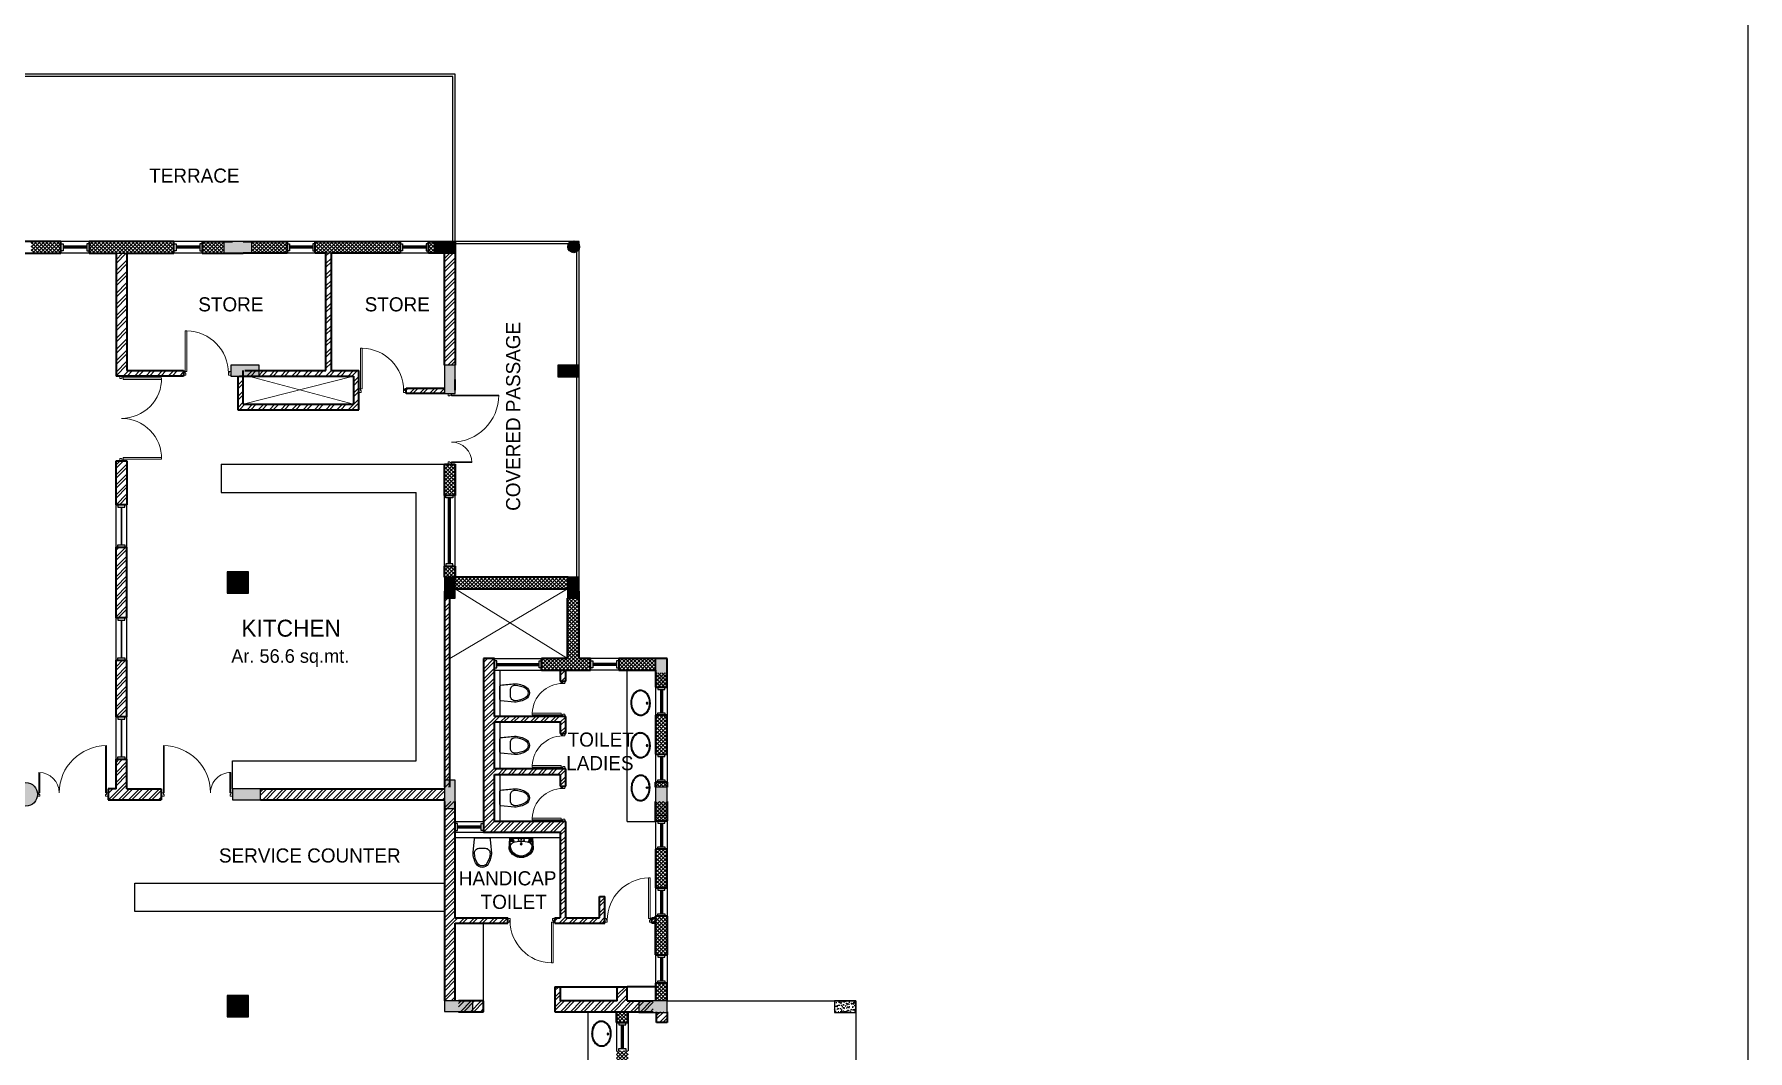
# Model space of a CAD drawing. Header units: millimetres. Extents: x -276609 to 1081398, y -453808 to 472098.
# Drawn here: x 70005 to 106372, y -55300 to -33710 of the extents above; entities that cross this region are included whole.
import ezdxf

# ---------------------------------------------------------------- set-up
doc = ezdxf.new("R2010")
doc.units = ezdxf.units.MM
doc.header["$MEASUREMENT"] = 0
doc.linetypes.add('HIDDEN', pattern=[0.375, 0.25, -0.125])
for name, color, linetype, lineweight in [('A-BEAM-1-8', 8, 'HIDDEN', 9), ('A-Door', 4, 'Continuous', 9), ('A-Wall Sec', 1, 'Continuous', 20), ('S-Concrete', 40, 'Continuous', 25)]:
    doc.layers.add(name, color=color, linetype=linetype, lineweight=lineweight)
for name, color, linetype in [('A-Elevation', 4, 'Continuous'), ('A-Railing', 4, 'Continuous'), ('A-Sanitory', 181, 'Continuous'), ('A-Wall Patt', 8, 'Continuous'), ('A-Window', 4, 'Continuous'), ('AREA', 7, 'Continuous'), ('Dimension', 7, 'Continuous'), ('S-Conc Patt', 9, 'Continuous'), ('text', 252, 'Continuous')]:
    doc.layers.add(name, color=color, linetype=linetype)
doc.styles.get("Standard").update_dxf_attribs({"font": ''})
doc.styles.get('Standard').set_extended_font_data('Gill Sans MT')
pattern_1 = [(45, (-428981.34, -139722.53), (-119.32427, 119.32427), []), (45, (-428901.8, -139722.53), (-119.32427, 119.32427), [])]
pattern_2 = [(45, (-428981.34, -139722.53), (-106.066017, 106.066017), []), (45, (-428910.63, -139722.53), (-106.066017, 106.066017), [])]
pattern_3 = [(45, (-434831.404, -140931.825), (-39.7747564, 39.7747564), []), (135, (-434831.404, -140931.825), (-39.7747564, -39.7747564), [])]

# ---------------------------------------------------------------- blocks, each defined once
blk = doc.blocks.new('basin2')
for points in [[(278, -206, 0.12976), (261, -133, 0.106426), (201, -63, 0.084431), (116, -18, 0.073534), (7, 0, 0.073534), (-102, -14, 0.084431), (-188, -55, 0.106426), (-251, -122, 0.12976), (-272, -195, 0.12976), (-254, -269, 0.106426), (-194, -339, 0.084431), (-109, -383, 0.073534), (-1, -402, 0.073534), (108, -388, 0.084431), (195, -347, 0.106426), (258, -279, 0.12976)], [(263, -201, 0.119977), (247, -140, 0.106426), (192, -75, 0.084431), (111, -33, 0.073534), (7, -15, 0.073534), (-97, -28, 0.084431), (-180, -67, 0.106426), (-238, -130, 0.12976), (-257, -196, 0.009633), (-257, -201, 0.119977), (-240, -262, 0.106426), (-185, -327, 0.084431), (-104, -369, 0.073534), (0, -387, 0.073534), (104, -373, 0.084431), (187, -334, 0.106426), (245, -272, 0.12976), (263, -206, 0.009633)]]:
    blk.add_lwpolyline(points, format="xyb", close=True)
for radius in [17.8, 12.2]:
    blk.add_circle((-4, -64), radius)
blk = doc.blocks.new('basin9')
for points in [[(-3, -412, 0.340881), (255, -229, 0.074195), (255, -226), (242, 0), (-242, 0), (-255, -223, 0.082611), (-253, -232, 0.330812), (-3, -412)], [(0, -382, 0.391482), (225, -169, 0.252869), (166, -89, 0.087242), (0, -63, 0.079484), (-166, -89, 0.2542), (-224, -169, 0.39026), (0, -382)], [(-218, -50, -0.907437), (-215, -46), (-191, -65, -0.907437), (-194, -69)], [(-208, -42, -0.907437), (-205, -38), (-181, -57, -0.907437), (-185, -61)], [(-199, -34, -0.907437), (-196, -30), (-172, -49, -0.907437), (-175, -53)], [(199, -34, 0.907437), (196, -30), (172, -49, 0.907437), (175, -53)], [(208, -42, 0.907437), (205, -38), (181, -57, 0.907437), (185, -61)], [(218, -50, 0.907437), (215, -46), (191, -65, 0.907437), (194, -69)]]:
    blk.add_lwpolyline(points, format="xyb", close=True)
for points in [[(-151, -84), (-157, -75, -0.183787), (-158, -68, 0.126662), (-159, -62), (-167, -36, 0.35453), (-179, -25), (-222, -25, 0.414214), (-232, -35), (-243, -231, 0.329849), (-2, -402, 0.338736), (245, -227, 0.075632), (245, -224), (232, -35, 0.414214), (222, -25), (179, -25, 0.35453), (167, -36), (159, -62, 0.126662), (158, -68, -0.183787), (157, -75), (151, -84)], [(-157, -86), (-159, -84, 0.220542), (-166, -79), (-222, -71, -0.361119), (-234, -60)], [(157, -86), (159, -84, -0.220542), (166, -79), (222, -71, 0.358803), (234, -59, 0.358803)]]:
    blk.add_lwpolyline(points, format="xyb")
for centre, radius in [((-60, -40), 10.1), ((0, -122), 19.6), ((0, -122), 15.3), ((0, -31), 10.1), ((58, -38), 10.1)]:
    blk.add_circle(centre, radius)
blk = doc.blocks.new('wc-wh')
at = {"color": 0, "linetype": 'ByBlock'}
for points in [[(315, 195), (22, 165, 0.384412), (0, 140), (0, -140, 0.383904), (22, -165, 0.001434), (314, -195, 0.140641), (560, -125, 0.259738), (630, 0, 0.259738), (560, 125, 0.139471)], [(225, 65), (225, -65, 0.422961), (328, -165, 0.13189), (544, -100, 0.259738), (600, 0, 0.259738), (544, 100, 0.13189), (328, 165, 0.422961)]]:
    blk.add_lwpolyline(points, format="xyb", close=True, dxfattribs=at)
blk.add_arc((316, -170), 25, 264.2811, 270.16, dxfattribs=at)
blk = doc.blocks.new('din v1')
at = {"layer": 'A-Window', "color": 2, "lineweight": 60}
blk.add_line((474051, 158052), (474051, 157552), dxfattribs=at)
at = {"layer": 'A-Window'}
for points in [[(473926, 158102), (473926, 157502)], [(473976, 158102), (473976, 158052), (474126, 158052), (474126, 158102)], [(474176, 158102), (474176, 157502)], [(473976, 157502), (473976, 157552), (474126, 157552), (474126, 157502)]]:
    blk.add_lwpolyline(points, dxfattribs=at)
blk = doc.blocks.new('din w1')
at = {"layer": 'A-Window', "color": 2, "lineweight": 60}
blk.add_line((476279, 163779), (476779, 163779), dxfattribs=at)
at = {"layer": 'A-Window'}
for points in [[(476229, 163904), (476829, 163904)], [(476229, 163704), (476279, 163704), (476279, 163854), (476229, 163854)], [(476229, 163654), (476829, 163654)], [(476829, 163704), (476779, 163704), (476779, 163854), (476829, 163854)]]:
    blk.add_lwpolyline(points, dxfattribs=at)
blk = doc.blocks.new('Big Door Garbage')
at = {"layer": 'A-Door', "color": 5, "lineweight": 18}
for p, q in [((-12550, 128778), (-12500, 128778)), ((-12550, 128703), (-12550, 128778)), ((-12500, 128778), (-12500, 128738)), ((-11100, 128778), (-11100, 128738)), ((-11050, 128778), (-11100, 128778)), ((-11050, 128703), (-11050, 128778)), ((-12550, 128703), (-12515, 128703)), ((-12515, 128738), (-12500, 128738)), ((-12515, 128703), (-12515, 128738)), ((-12515, 128703), (-12515, 128273)), ((-12499, 128703), (-12515, 128703)), ((-12499, 128703), (-12499, 128273)), ((-11101, 128703), (-11101, 127703)), ((-11101, 128703), (-11085, 128703)), ((-11085, 128738), (-11100, 128738)), ((-11085, 128703), (-11085, 128738)), ((-11050, 128703), (-11085, 128703)), ((-11085, 128703), (-11085, 127703))]:
    blk.add_line(p, q, dxfattribs=at)
at = {"layer": 'A-Door', "lineweight": 18}
for centre, radius, start, end in [((-12515, 128703), 430, 270, 0), ((-11085, 128703), 1000, 180, 270)]:
    blk.add_arc(centre, radius, start, end, dxfattribs=at)
blk = doc.blocks.new('din v2')
at = {"layer": 'A-Window', "color": 2, "lineweight": 60}
blk.add_line((477919, 162849), (478819, 162849), dxfattribs=at)
at = {"layer": 'A-Window'}
for points in [[(477869, 162974), (478869, 162974)], [(477869, 162774), (477919, 162774), (477919, 162924), (477869, 162924)], [(477869, 162724), (478869, 162724)], [(478869, 162774), (478819, 162774), (478819, 162924), (478869, 162924)]]:
    blk.add_lwpolyline(points, dxfattribs=at)
blk = doc.blocks.new('ABL_Door_S - 750 x 2100-5-3 Second Floor Lvl')
at = {"layer": 'A-Door', "color": 5, "lineweight": 18}
for p, q in [((-375, 38), (-325, 38)), ((-375, -38), (-375, 38)), ((-325, 38), (-325, -3)), ((325, 38), (325, -3)), ((375, 38), (325, 38)), ((375, -38), (375, 38)), ((-375, -38), (-340, -38)), ((-340, -3), (-325, -3)), ((-340, -38), (-340, -3)), ((-340, -38), (-340, -652)), ((-305, -38), (-340, -38)), ((-305, -38), (-305, -652)), ((340, -3), (325, -3)), ((340, -38), (340, -3)), ((375, -38), (340, -38))]:
    blk.add_line(p, q, dxfattribs=at)
blk.add_lwpolyline([(-340, -652), (-305, -652)], dxfattribs=at)
at = {"layer": 'A-Door', "lineweight": 18}
blk.add_arc((-325, -3), 650, 271.7632, 0, dxfattribs=at)
blk = doc.blocks.new('ABL_Door_S - 1000 x 2100-11-3 Second Floor Lvl')
at = {"layer": 'A-Door', "color": 5}
for p, q in [((-500, 38), (-450, 38)), ((-500, -38), (-500, 38)), ((-450, 38), (-450, -3)), ((450, 38), (450, -3)), ((500, 38), (450, 38)), ((500, -38), (500, 38)), ((-500, -38), (-465, -38)), ((-465, -3), (-450, -3)), ((-465, -38), (-465, -3)), ((-430, -38), (-465, -38)), ((465, -3), (450, -3)), ((465, -38), (465, -3)), ((500, -38), (465, -38))]:
    blk.add_line(p, q, dxfattribs=at)
at = {"layer": 'A-Door', "color": 5, "lineweight": 18}
for p, q in [((-465, -38), (-465, -902)), ((-430, -38), (-430, -902)), ((-430, -902), (-465, -902))]:
    blk.add_line(p, q, dxfattribs=at)
at = {"layer": 'A-Door'}
blk.add_arc((-450, -3), 900, 271.2733, 0, dxfattribs=at)
blk = doc.blocks.new('din d7')
at = {"layer": 'A-Door', "color": 5, "lineweight": 18}
for p, q in [((486934, 174520), (486934, 175332)), ((486969, 174518), (486969, 175332)), ((488629, 174518), (488629, 175332)), ((488664, 174518), (488664, 175332)), ((486899, 174518), (486934, 174518)), ((486899, 174518), (486899, 174443)), ((486899, 174443), (486949, 174443)), ((486934, 174518), (486934, 174483)), ((486969, 174518), (486934, 174518)), ((486934, 174483), (486949, 174483)), ((486949, 174443), (486949, 174483)), ((488629, 174518), (488664, 174518)), ((488664, 174483), (488649, 174483)), ((488649, 174443), (488649, 174483)), ((488699, 174443), (488649, 174443)), ((488664, 174518), (488664, 174483)), ((488699, 174518), (488664, 174518)), ((488699, 174518), (488699, 174443))]:
    blk.add_line(p, q, dxfattribs=at)
at = {"layer": 'A-Door', "lineweight": 18}
for centre, start, end in [((486950, 174483), 359.9841, 91.0727), ((488648, 174483), 88.9273, 180.0159)]:
    blk.add_arc(centre, 849, start, end, dxfattribs=at)
blk = doc.blocks.new('din w6')
at = {"layer": 'A-Window', "color": 2, "lineweight": 30}
blk.add_line((50, 125), (850, 125), dxfattribs=at)
at = {"layer": 'A-Window'}
for points in [[(0, 240), (900, 240)], [(0, 200), (50, 200), (50, 50), (0, 50)], [(0, 10), (900, 10)], [(900, 200), (850, 200), (850, 50), (900, 50)]]:
    blk.add_lwpolyline(points, dxfattribs=at)
blk = doc.blocks.new('ergrthyjty')
at = {"layer": 'S-Conc Patt'}
for points in [[(503006, 101613), (503006, 101363), (503606, 101363), (503606, 101613)], [(507471, 101613), (507471, 101363), (507921, 101363), (507921, 101613)], [(503156, 98983), (503156, 98753), (503756, 98753), (503756, 98983)], [(507921, 98983), (507691, 98983), (507691, 98383), (507921, 98383)], [(510101, 98983), (510101, 98733), (510551, 98733), (510551, 98983)], [(503081, 94593), (503081, 94143), (503531, 94143), (503531, 94593)], [(507691, 94033), (507921, 94033), (507921, 94483), (507691, 94483)], [(510301, 94033), (510551, 94033), (510551, 94483), (510301, 94483)], [(512421, 92753), (512171, 92753), (512171, 92153), (512421, 92153)], [(499056, 89868, 1), (498556, 89868, 1)], [(503191, 89983), (503191, 89753), (503791, 89753), (503791, 89983)], [(507921, 90168), (507691, 90168), (507691, 89568), (507921, 89568)], [(512421, 90018), (512171, 90018), (512171, 89418), (512421, 89418)], [(503081, 85593), (503081, 85143), (503531, 85143), (503531, 85593)], [(507691, 85483), (507691, 85253), (508291, 85253), (508291, 85483)], [(511821, 85483), (511821, 85233), (512421, 85233), (512421, 85483)]]:
    blk.add_hatch(color=8, dxfattribs=at).paths.add_polyline_path(points)
h = blk.add_hatch(color=8, dxfattribs=at)
edge = h.paths.add_edge_path()
edge.add_arc((510436, 101498), 125, 0, 360)
h = blk.add_hatch(dxfattribs=at)
h.set_pattern_fill('AR-CONC', color=8, scale=20, style=0)
h.set_pattern_definition([(50, (-806698.31, 1146868.39), (143.4520365, -12.550427), [15, -165]), (355, (-806698.31, 1146868.39), (-27.750267, 150.438427), [12, -132]), (100.4514, (-806686.35, 1146867.34), (115.701876, 137.887908), [12.748038, -140.228422]), (46.1842, (-806698.3, 1146908.39), (213.44821, -33.103803), [22.5, -247.5]), (96.6356, (-806680.52, 1146905.63), (186.93254, 194.823574), [19.122058, -210.3426]), (351.1842, (-806698.3, 1146908.4), (186.93239, 194.82372), [18, -198]), (21, (-806678.31, 1146898.39), (119.3814104, -80.523778), [15, -165]), (326, (-806678.31, 1146898.39), (48.663066, 145.030009), [12, -132]), (71.4514, (-806668.36, 1146891.68), (168.044526, 64.506099), [12.748038, -140.228422]), (37.5, (-806698.31, 1146868.39), (2.431971, 66.5787708), [0, -130.4, 0, -134, 0, -132.5]), (7.5, (-806698.31, 1146868.39), (52.6139075, 78.8823424), [0, -76.4, 0, -127.4, 0, -50.5]), (327.5, (-806742.91, 1146868.39), (106.7644872, -4.5109743), [0, -50, 0, -156, 0, -207]), (317.5, (-806762.91, 1146868.39), (116.637234, 20.0209965), [0, -65, 0, -103.6, 0, -147])])
h.paths.add_polyline_path([(515971, 85483), (515971, 85233), (516421, 85233), (516421, 85483)])
at = {"layer": 'S-Concrete'}
for points in [[(503006, 101613), (503006, 101363), (503606, 101363), (503606, 101613)], [(507471, 101613), (507471, 101363), (507921, 101363), (507921, 101613)], [(503156, 98983), (503156, 98753), (503756, 98753), (503756, 98983)], [(507921, 98983), (507691, 98983), (507691, 98383), (507921, 98383)], [(510101, 98983), (510101, 98733), (510551, 98733), (510551, 98983)], [(503081, 94593), (503081, 94143), (503531, 94143), (503531, 94593)], [(507691, 94033), (507921, 94033), (507921, 94483), (507691, 94483)], [(510301, 94033), (510551, 94033), (510551, 94483), (510301, 94483)], [(512421, 92753), (512171, 92753), (512171, 92153), (512421, 92153)], [(503191, 89983), (503191, 89753), (503791, 89753), (503791, 89983)], [(507921, 90168), (507691, 90168), (507691, 89568), (507921, 89568)], [(512421, 90018), (512171, 90018), (512171, 89418), (512421, 89418)], [(503081, 85593), (503081, 85143), (503531, 85143), (503531, 85593)], [(507691, 85483), (507691, 85253), (508291, 85253), (508291, 85483)], [(511821, 85483), (511821, 85233), (512421, 85233), (512421, 85483)], [(515971, 85483), (515971, 85233), (516421, 85233), (516421, 85483)]]:
    blk.add_lwpolyline(points, close=True, dxfattribs=at)
for centre, radius in [((510436, 101498), 125), ((498806, 89868), 250)]:
    blk.add_circle(centre, radius, dxfattribs=at)

msp = doc.modelspace()

# ---------------------------------------------------------------- hatches: boundary and pattern name
at = {"layer": 'A-Wall Patt'}
h = msp.add_hatch(dxfattribs=at)
h.set_pattern_fill('ANSI37', color=256, scale=450, style=0)
h.set_pattern_definition([(45, (-428981.344, -139722.526), (-39.7747564, 39.7747564), []), (135, (-428981.344, -139722.526), (-39.7747564, -39.7747564), [])])
h.paths.add_polyline_path([(67569.9, -38109.8), (67339.9, -38109.8), (67339.9, -38359.8), (67569.9, -38359.8)])
h.paths.add_polyline_path([(69339.9, -38109.8), (69219.9, -38109.8), (69219.9, -38359.8), (69339.9, -38359.8)])
h.paths.add_polyline_path([(67719.9, -38109.8), (67569.9, -38109.8), (67569.9, -38359.8), (67719.9, -38359.8)])
h.paths.add_polyline_path([(71169.9, -38359.8), (72969.9, -38359.8), (72969.9, -38109.8), (71169.9, -38109.8)])
h.paths.add_polyline_path([(73569.9, -38359.8), (74024.9, -38359.8), (74024.9, -38109.8), (73569.9, -38109.8)])
h.paths.add_polyline_path([(74624.9, -38359.8), (75369.9, -38359.8), (75369.9, -38109.8), (74624.9, -38109.8)])
h.paths.add_polyline_path([(75969.9, -38359.8), (77769.9, -38359.8), (77769.9, -38109.8), (75969.9, -38109.8)])
h.paths.add_polyline_path([(78369.9, -38359.8), (78489.9, -38359.8), (78489.9, -38109.8), (78369.9, -38109.8)])
h.paths.add_polyline_path([(69939.9, -38109.8), (69939.9, -38234.8), (69939.9, -38359.8), (70569.9, -38359.8), (70569.9, -38109.8)])
h = msp.add_hatch(dxfattribs=at)
h.set_pattern_fill('ANSI32', color=256, scale=450, angle=360, style=0)
h.set_pattern_definition(pattern_1)
h.paths.add_polyline_path([(71969.9, -38359.8), (71739.9, -38359.8), (71739.9, -40969.8), (73174.9, -40969.8), (73174.9, -40854.8), (71969.9, -40854.8)])
h = msp.add_hatch(dxfattribs=at)
h.set_pattern_fill('ANSI32', color=256, scale=450, angle=360, style=0)
h.set_pattern_definition(pattern_1)
h.paths.add_polyline_path([(76894.9, -40854.8), (76309.9, -40854.8), (76309.9, -38359.8), (76194.9, -38359.8), (76194.9, -40854.8), (74474.9, -40854.8), (74474.9, -40969.8), (76779.9, -40969.8), (76779.9, -41569.8), (74439.9, -41569.8), (74439.9, -40969.8), (74324.9, -40969.8), (74324.9, -41684.8), (76894.9, -41684.8)])
h = msp.add_hatch(dxfattribs=at)
h.set_pattern_fill('ANSI32', color=256, scale=400, style=0)
h.set_pattern_definition(pattern_2)
h.paths.add_polyline_path([(78709.9, -41224.8), (77894.9, -41224.8), (77894.9, -41339.8), (78709.9, -41339.8)])
h.paths.add_polyline_path([(78939.9, -38359.8), (78709.9, -38359.8), (78709.9, -40739.8), (78939.9, -40739.8)])
h = msp.add_hatch(dxfattribs=at)
h.set_pattern_fill('ANSI32', color=256, scale=400, style=0)
h.set_pattern_definition([(45, (71739.85, -43704.84), (-106.066, 106.066), []), (45, (71810.56, -43704.84), (-106.066, 106.066), [])])
h.paths.add_polyline_path([(71969.9, -42769.8), (71739.9, -42769.8), (71739.9, -43704.8), (71969.9, -43704.8)])
h = msp.add_hatch(dxfattribs=at)
h.set_pattern_fill('ANSI37', color=256, scale=450, angle=360, style=0)
h.set_pattern_definition(pattern_3)
h.paths.add_polyline_path([(83439.9, -52442.3), (83189.9, -52442.3), (83189.9, -53264.8), (83439.9, -53264.8)])
h.paths.add_polyline_path([(78939.9, -42839.8), (78709.9, -42839.8), (78709.9, -43509.8), (78939.9, -43509.8)])
h.paths.add_polyline_path([(78939.9, -45009.8), (78709.9, -45009.8), (78709.9, -45239.8), (78939.9, -45239.8)])
h.paths.add_polyline_path([(81319.9, -45239.8), (78939.9, -45239.8), (78939.9, -45489.8), (81319.9, -45489.8)])
h.paths.add_polyline_path([(81569.9, -45689.8), (81319.9, -45689.8), (81319.9, -46969.8), (80769.9, -46969.8), (80769.9, -47219.8), (81809.9, -47219.8), (81809.9, -46969.8), (81569.9, -46969.8), (81569.9, -46439.8)])
h.paths.add_polyline_path([(83189.9, -46969.8), (82409.9, -46969.8), (82409.9, -47219.8), (83189.9, -47219.8)])
h.paths.add_polyline_path([(83439.9, -47574.8), (83439.9, -47269.8), (83189.9, -47269.8), (83189.9, -47474.8), (83189.9, -47574.8)])
h.paths.add_polyline_path([(83439.9, -48174.8), (83189.9, -48174.8), (83189.9, -48997.3), (83439.9, -48997.3)])
h.paths.add_polyline_path([(83439.9, -49597.3), (83189.9, -49597.3), (83189.9, -49704.8), (83439.9, -49704.8)])
h.paths.add_polyline_path([(83439.9, -50004.8), (83189.9, -50004.8), (83189.9, -50419.8), (83439.9, -50419.8)])
h.paths.add_polyline_path([(83189.9, -51019.8), (83189.9, -51842.3), (83439.9, -51842.3), (83439.9, -51019.8)])
h.paths.add_polyline_path([(83439.9, -53865.1), (83189.9, -53865.1), (83189.9, -54239.8), (83439.9, -54239.8)])
h = msp.add_hatch(dxfattribs=at)
h.set_pattern_fill('ANSI32', color=256, scale=400, style=0)
h.set_pattern_definition(pattern_2)
h.paths.add_polyline_path([(71969.9, -47004.8), (71739.9, -47004.8), (71739.9, -48204.8), (71969.9, -48204.8)])
h.paths.add_polyline_path([(71969.9, -44604.8), (71739.9, -44604.8), (71739.9, -46104.8), (71969.9, -46104.8)])
h = msp.add_hatch(dxfattribs=at)
h.set_pattern_fill('ANSI32', color=256, scale=400, style=0)
h.set_pattern_definition(pattern_2)
h.paths.add_polyline_path([(83439.9, -54469.8), (83324.9, -54469.8), (83324.9, -54699.8), (83439.9, -54699.8)])
h.paths.add_polyline_path([(83324.9, -54469.8), (83209.9, -54469.8), (83209.9, -54699.8), (83324.9, -54699.8)])
h.paths.add_polyline_path([(83189.9, -52474.8), (83114.9, -52474.8), (83114.9, -52589.8), (83189.9, -52589.8)])
h.paths.add_polyline_path([(78709.9, -49739.8), (74809.9, -49739.8), (74809.9, -49969.8), (78709.9, -49969.8)])
edge = h.paths.add_edge_path()
edge.add_line((78939.9, -50659.8), (78939.9, -50004.8))
edge.add_line((78939.9, -50004.8), (78709.9, -50004.8))
edge.add_line((78709.9, -50004.8), (78709.9, -53147.5))
edge.add_arc((78580.7, -53181.7), 133.6, 0, 14.83629, ccw=False)
edge.add_line((78714.3, -53181.7), (78939.9, -53149.9))
edge.add_line((78939.9, -53149.9), (78939.9, -52589.8))
edge.add_line((78939.9, -52589.8), (80054.9, -52589.8))
edge.add_line((80054.9, -52589.8), (80054.9, -52474.8))
edge.add_line((80054.9, -52474.8), (78939.9, -52474.8))
edge.add_line((78939.9, -52474.8), (78939.9, -50659.8))
edge = h.paths.add_edge_path()
edge.add_line((78939.9, -53149.9), (78714.3, -53181.7))
edge.add_arc((78580.7, -53181.7), 133.6, -14.83629, 0, ccw=False)
edge.add_line((78709.9, -53215.9), (78709.9, -53459.4))
edge.add_arc((78580.7, -53493.6), 133.6, 0, 14.83629, ccw=False)
edge.add_line((78714.3, -53493.6), (78939.9, -53401.7))
edge.add_line((78939.9, -53401.7), (78939.9, -53149.9))
edge = h.paths.add_edge_path()
edge.add_line((78939.9, -53401.7), (78714.3, -53493.6))
edge.add_arc((78580.7, -53493.6), 133.6, 345.16371, 360, ccw=False)
edge.add_line((78709.9, -53527.8), (78709.9, -54239.8))
edge.add_line((78709.9, -54239.8), (78939.9, -54239.8))
edge.add_line((78939.9, -54239.8), (78939.9, -53401.7))
h.paths.add_polyline_path([(79539.9, -54239.8), (79009.9, -54239.8), (79009.9, -54469.8), (79539.9, -54469.8)])
h.paths.add_polyline_path([(83139.9, -54239.8), (82589.9, -54239.8), (82589.9, -53940.1), (82379.9, -53940.1), (82379.9, -54239.8), (81169.9, -54239.8), (81169.9, -53940.1), (81054.9, -53940.1), (81054.9, -54469.8), (81169.9, -54469.8), (83139.9, -54469.8)])
h.paths.add_polyline_path([(78824.9, -45539.8), (78709.9, -45539.8), (78709.9, -49704.8), (78824.9, -49704.8)])
h.paths.add_polyline_path([(81284.9, -47219.8), (81169.9, -47219.8), (81169.9, -47449.8), (81284.9, -47449.8)], flags=17)
h.paths.add_polyline_path([(81054.9, -50544.7), (81056, -50544.7), (81056, -50545), (81054.9, -50545)], flags=16)
h.paths.add_polyline_path([(79539.9, -46969.8), (79539.9, -50659.8), (81169.9, -50659.8), (81169.9, -52474.8), (81053.2, -52474.8), (81053.2, -52589.8), (82114.9, -52589.8), (82114.9, -52024.8), (81999.9, -52024.8), (81999.9, -52474.8), (81284.9, -52474.8), (81284.9, -50429.8), (79769.9, -50429.8), (79769.9, -49429.8), (81169.9, -49429.8), (81169.9, -49679.8), (81284.9, -49679.8), (81284.9, -49314.8), (79769.9, -49314.8), (79769.9, -48314.8), (81169.9, -48314.8), (81169.9, -48564.8), (81284.9, -48564.8), (81284.9, -48199.8), (79769.9, -48199.8), (79769.9, -46969.8)])
h = msp.add_hatch(dxfattribs=at)
h.set_pattern_fill('ANSI32', color=256, scale=400, style=0)
h.set_pattern_definition([(45, (71675.65, -49875.73), (-106.066, 106.066), []), (45, (71746.36, -49875.73), (-106.066, 106.066), [])])
h.paths.add_polyline_path([(71739.9, -49739.8), (71569.9, -49739.8), (71569.9, -49819.8), (71574.9, -49819.8), (71574.9, -49894.8), (71569.9, -49894.8), (71569.9, -49969.8), (71739.9, -49969.8)])
h.paths.add_polyline_path([(72699.9, -49739.8), (71969.9, -49739.8), (71969.9, -49104.8), (71739.9, -49104.8), (71739.9, -49969.8), (72699.9, -49969.8)])
h = msp.add_hatch(dxfattribs=at)
h.set_pattern_fill('ANSI37', color=256, scale=450, angle=360, style=0)
h.set_pattern_definition(pattern_3)
h.paths.add_polyline_path([(78524.9, -62019.8), (78214.1, -62019.8), (78214.1, -62269.8), (78524.9, -62269.8)])
h.paths.add_polyline_path([(77614.1, -62019.8), (75814.1, -62019.8), (75814.1, -62269.8), (77614.1, -62269.8)])
h.paths.add_polyline_path([(75214.1, -62019.8), (74474.9, -62019.8), (74474.9, -62269.8), (75214.1, -62269.8)])
h.paths.add_polyline_path([(82609.9, -54469.8), (82359.9, -54469.8), (82359.9, -54699.8), (82609.9, -54699.8)])
h.paths.add_polyline_path([(82609.9, -55299.8), (82359.9, -55299.8), (82359.9, -55704.8), (82609.9, -55704.8)])
h.paths.add_polyline_path([(82609.9, -56304.8), (82359.9, -56304.8), (82359.9, -56709.8), (82609.9, -56709.8)])
h.paths.add_polyline_path([(82609.9, -57309.8), (82359.9, -57309.8), (82359.9, -57539.8), (82609.9, -57539.8)])
h.paths.add_polyline_path([(83439.9, -59504.8), (83189.9, -59504.8), (83189.9, -60289.8), (83439.9, -60289.8)])
h.paths.add_polyline_path([(83439.9, -61489.8), (83189.9, -61489.8), (83189.9, -61969.8), (83439.9, -61969.8)])
h.paths.add_polyline_path([(80014.1, -62019.8), (79124.9, -62019.8), (79124.9, -62269.8), (80014.1, -62269.8)])
h.paths.add_polyline_path([(83209.9, -58139.8), (83209.9, -57769.8), (83189.9, -57769.8), (83189.9, -58304.8), (83439.9, -58304.8), (83439.9, -58139.8)])
h.paths.add_polyline_path([(83014.1, -62019.8), (83014.1, -62269.8), (83189.9, -62269.8), (83189.9, -62019.8)])
h.paths.add_polyline_path([(82414.1, -62269.8), (82414.1, -62019.8), (80614.1, -62019.8), (80614.1, -62269.8)])

# ---------------------------------------------------------------- linework, layer by layer
at = {"layer": 'A-BEAM-1-8', "linetype": 'Continuous', "ltscale": 500}
for p, q in [((76779.9, -40969.8), (74439.9, -41569.8)), ((74549.9, -40969.8), (76779.9, -41569.8)), ((81319.9, -45489.8), (78824.9, -46969.8)), ((78939.9, -45489.8), (81319.9, -46969.8))]:
    msp.add_line(p, q, dxfattribs=at)
at = {"layer": 'A-Elevation'}
for p, q in [((81569.9, -38109.8), (78824.9, -38109.8)), ((81569.9, -45239.8), (81569.9, -38109.8)), ((73969.9, -42839.8), (73969.9, -43439.8)), ((73969.9, -42839.8), (78709.9, -42839.8)), ((73969.9, -43439.8), (78109.9, -43439.8)), ((78109.9, -49139.8), (78109.9, -43439.8)), ((79884.9, -47219.8), (79884.9, -48199.8)), ((82589.9, -50429.8), (82589.9, -47219.8)), ((79884.9, -48314.8), (79884.9, -49314.8)), ((74209.9, -49739.8), (74209.9, -49139.8)), ((74209.9, -49139.8), (78109.9, -49139.8)), ((79884.9, -49429.8), (79884.9, -50429.8)), ((82589.9, -50429.8), (83189.9, -50429.8)), ((81169.9, -50774.8), (78939.9, -50774.8)), ((72139.9, -52339.8), (72139.9, -51739.8)), ((72139.9, -51739.8), (78709.9, -51739.8)), ((78709.9, -52339.8), (72139.9, -52339.8)), ((79539.9, -54239.8), (79539.9, -52589.8)), ((81759.9, -56939.8), (81759.9, -54469.8))]:
    msp.add_line(p, q, dxfattribs=at)
at = {"layer": 'A-Railing'}
for p, q in [((78939.9, -34559.8), (67569.9, -34559.8)), ((78889.5, -34609.8), (67569.9, -34609.8)), ((78889.5, -38339.8), (78889.5, -34609.8)), ((78939.9, -38339.8), (78939.9, -34559.8)), ((81569.9, -38109.8), (78709.9, -38109.8)), ((81519.9, -38159.8), (78722.1, -38159.8)), ((81519.9, -45239.8), (81519.9, -38159.8)), ((81569.9, -45239.8), (81569.9, -38109.8))]:
    msp.add_line(p, q, dxfattribs=at)
at = {"layer": 'A-Wall Patt'}
for p, q in [((71739.9, -38359.8), (71969.9, -38359.8)), ((76309.9, -38359.8), (76194.9, -38359.8))]:
    msp.add_line(p, q, dxfattribs=at)
msp.add_lwpolyline([(83439.9, -54239.8), (87439.9, -54239.8), (87439.9, -57769.8), (83439.9, -57769.8)], dxfattribs=at)
at = {"layer": 'A-Wall Sec', "lineweight": 35}
for p, q in [((70569.9, -38109.8), (69339.9, -38109.8)), ((70569.9, -38359.8), (70569.9, -38109.8)), ((72969.9, -38109.8), (71169.9, -38109.8)), ((71169.9, -38109.8), (71169.9, -38359.8)), ((72969.9, -38359.8), (72969.9, -38109.8)), ((73569.9, -38109.8), (74209.9, -38109.8)), ((73569.9, -38109.8), (73569.9, -38359.8)), ((74439.9, -38109.8), (75369.9, -38109.8)), ((75369.9, -38109.8), (75369.9, -38359.8)), ((75969.9, -38109.8), (77769.9, -38109.8)), ((75969.9, -38359.8), (75969.9, -38109.8)), ((76689.9, -38109.8), (76949.9, -38109.8)), ((77769.9, -38109.8), (77769.9, -38359.8)), ((78369.9, -38109.8), (78939.9, -38109.8)), ((78369.9, -38359.8), (78369.9, -38109.8)), ((78939.9, -38109.8), (78939.9, -40739.8)), ((69339.9, -38359.8), (70569.9, -38359.8)), ((71169.9, -38359.8), (71739.9, -38359.8)), ((71739.9, -38359.8), (71739.9, -40969.8)), ((71969.9, -38359.8), (72969.9, -38359.8)), ((71969.9, -38359.8), (71969.9, -40854.8)), ((73569.9, -38359.8), (74439.9, -38359.8)), ((75369.9, -38359.8), (74439.9, -38359.8)), ((76194.9, -38359.8), (75969.9, -38359.8)), ((76194.9, -40854.8), (76194.9, -38359.8)), ((77769.9, -38359.8), (76309.9, -38359.8)), ((76309.9, -40854.8), (76309.9, -38359.8)), ((78689.9, -38359.8), (78369.9, -38359.8)), ((78709.9, -40739.8), (78709.9, -38359.8)), ((73174.9, -40969.8), (71739.9, -40969.8)), ((71969.9, -40854.8), (73174.9, -40854.8)), ((73174.9, -40854.8), (73174.9, -40969.8)), ((74324.9, -40969.8), (74324.9, -41684.8)), ((74359.9, -40969.8), (76779.9, -40969.8)), ((74439.9, -41569.8), (74439.9, -40854.8)), ((74474.9, -40854.8), (76194.9, -40854.8)), ((76309.9, -40854.8), (76894.9, -40854.8)), ((76779.9, -40969.8), (76779.9, -41569.8)), ((76894.9, -41684.8), (76894.9, -40854.8)), ((78939.9, -41269.8), (78939.9, -41039.8)), ((77894.9, -41339.8), (77894.9, -41224.8)), ((77894.9, -41224.8), (78709.9, -41224.8)), ((78709.9, -41339.8), (77894.9, -41339.8)), ((74324.9, -41684.8), (76894.9, -41684.8)), ((74439.9, -41569.8), (76779.9, -41569.8)), ((71739.9, -43704.8), (71739.9, -42769.8)), ((71739.9, -42769.8), (71969.9, -42769.8)), ((71969.9, -42769.8), (71969.9, -43704.8)), ((78709.9, -42839.8), (78939.9, -42839.8)), ((78709.9, -43509.8), (78709.9, -42839.8)), ((78709.9, -43509.8), (78709.9, -42839.8)), ((78939.9, -42839.8), (78939.9, -43509.8)), ((78939.9, -43509.8), (78709.9, -43509.8)), ((71969.9, -43704.8), (71739.9, -43704.8)), ((71739.9, -44604.8), (71969.9, -44604.8)), ((71739.9, -46104.8), (71739.9, -44604.8)), ((71969.9, -46104.8), (71969.9, -44604.8)), ((78709.9, -45009.8), (78939.9, -45009.8)), ((78709.9, -45239.8), (78709.9, -45009.8)), ((78939.9, -45009.8), (78939.9, -45239.8)), ((81339.9, -45239.8), (78939.9, -45239.8)), ((78709.9, -45539.8), (78709.9, -49704.8)), ((78824.9, -49704.8), (78824.9, -45539.8)), ((78939.9, -45489.8), (81319.9, -45489.8)), ((81319.9, -46969.8), (81319.9, -45689.8)), ((81569.9, -46969.8), (81569.9, -45539.8)), ((71969.9, -46104.8), (71739.9, -46104.8)), ((71739.9, -48204.8), (71739.9, -47004.8)), ((71739.9, -47004.8), (71969.9, -47004.8)), ((71969.9, -48204.8), (71969.9, -47004.8)), ((79769.9, -46969.8), (79539.9, -46969.8)), ((79539.9, -46969.8), (79539.9, -50429.8)), ((79769.9, -48199.8), (79769.9, -46969.8)), ((81319.9, -46969.8), (80769.9, -46969.8)), ((80769.9, -47219.8), (80769.9, -46969.8)), ((80769.9, -47219.8), (81809.9, -47219.8)), ((81169.9, -47219.8), (81169.9, -47449.8)), ((81284.9, -47449.8), (81284.9, -47219.8)), ((81809.9, -46969.8), (81569.9, -46969.8)), ((81809.9, -47219.8), (81809.9, -46969.8)), ((83439.9, -46969.8), (82409.9, -46969.8)), ((82409.9, -46969.8), (82409.9, -47219.8)), ((82409.9, -47219.8), (83189.9, -47219.8)), ((83189.9, -47219.8), (83189.9, -47574.8)), ((83439.9, -47574.8), (83439.9, -46969.8)), ((81169.9, -47449.8), (81284.9, -47449.8)), ((83189.9, -47574.8), (83439.9, -47574.8)), ((71969.9, -48204.8), (71739.9, -48204.8)), ((81284.9, -48199.8), (79769.9, -48199.8)), ((79769.9, -48314.8), (81169.9, -48314.8)), ((79769.9, -49314.8), (79769.9, -48314.8)), ((81169.9, -48314.8), (81169.9, -48564.8)), ((81284.9, -48564.8), (81284.9, -48199.8)), ((83439.9, -48174.8), (83189.9, -48174.8)), ((83189.9, -48174.8), (83189.9, -48997.3)), ((83439.9, -48997.3), (83439.9, -48174.8)), ((81169.9, -48564.8), (81284.9, -48564.8)), ((83189.9, -48997.3), (83439.9, -48997.3)), ((71739.9, -49739.8), (71739.9, -49104.8)), ((71739.9, -49104.8), (71969.9, -49104.8)), ((71969.9, -49739.8), (71969.9, -49104.8)), ((81284.9, -49314.8), (79769.9, -49314.8)), ((79769.9, -49429.8), (81169.9, -49429.8)), ((79769.9, -50429.8), (79769.9, -49429.8)), ((81169.9, -49429.8), (81169.9, -49679.8)), ((81284.9, -49679.8), (81284.9, -49314.8)), ((71739.9, -49739.8), (71569.9, -49739.8)), ((71569.9, -49739.8), (71569.9, -49969.8)), ((71969.9, -49739.8), (72699.9, -49739.8)), ((72699.9, -49739.8), (72699.9, -49969.8)), ((74809.9, -49739.8), (78709.9, -49739.8)), ((81169.9, -49679.8), (81284.9, -49679.8)), ((83439.9, -49597.3), (83189.9, -49597.3)), ((83189.9, -49704.8), (83189.9, -49597.3)), ((83439.9, -49597.3), (83439.9, -49704.8)), ((71569.9, -49969.8), (72699.9, -49969.8)), ((74809.9, -49969.8), (78709.9, -49969.8)), ((78709.9, -50004.8), (78709.9, -54239.8)), ((78939.9, -52474.8), (78939.9, -50004.8)), ((83189.9, -50419.8), (83189.9, -50004.8)), ((83439.9, -50004.8), (83439.9, -50419.8)), ((79539.9, -50429.8), (79539.9, -50429.8)), ((79539.9, -50429.8), (79539.9, -50659.8)), ((81284.9, -50429.8), (79769.9, -50429.8)), ((81284.9, -52474.8), (81284.9, -50429.8)), ((83189.9, -50419.8), (83439.9, -50419.8)), ((79539.9, -50659.8), (81169.9, -50659.8)), ((81169.9, -50659.8), (81169.9, -52474.8)), ((83189.9, -51019.8), (83189.9, -51842.3)), ((83439.9, -51019.8), (83189.9, -51019.8)), ((83439.9, -51842.3), (83439.9, -51019.8)), ((83189.9, -51842.3), (83439.9, -51842.3)), ((81999.9, -52474.8), (81999.9, -52024.8)), ((81999.9, -52024.8), (82114.9, -52024.8)), ((82114.9, -52589.8), (82114.9, -52024.8)), ((78939.9, -52474.8), (80054.9, -52474.8)), ((78939.9, -54239.8), (78939.9, -52589.8)), ((78939.9, -52589.8), (80054.9, -52589.8)), ((80054.9, -52589.8), (80054.9, -52474.8)), ((81053.2, -52474.8), (81169.9, -52474.8)), ((81053.2, -52589.8), (81053.2, -52474.8)), ((81053.2, -52589.8), (82114.9, -52589.8)), ((81284.9, -52474.8), (81999.9, -52474.8)), ((83114.9, -52589.8), (83114.9, -52474.8)), ((83114.9, -52474.8), (83189.9, -52474.8)), ((83189.9, -52589.8), (83114.9, -52589.8)), ((83439.9, -52442.3), (83189.9, -52442.3)), ((83189.9, -53264.8), (83189.9, -52442.3)), ((83439.9, -52442.3), (83439.9, -53264.8)), ((83189.9, -53264.8), (83439.9, -53264.8)), ((81054.9, -53940.1), (81054.9, -54469.8)), ((81054.9, -53940.1), (82589.9, -53940.1)), ((81169.9, -53940.1), (81169.9, -54239.8)), ((82379.9, -54239.8), (82379.9, -53940.1)), ((83189.9, -53939.8), (82589.9, -53939.8)), ((82589.9, -54239.8), (82589.9, -53940.1)), ((83439.9, -53865.1), (83189.9, -53865.1)), ((83189.9, -53865.1), (83189.9, -54239.8)), ((83439.9, -54239.8), (83439.9, -53865.1)), ((79539.9, -54239.8), (79009.9, -54239.8)), ((79009.9, -54469.8), (79539.9, -54469.8)), ((79539.9, -54469.8), (79539.9, -54239.8)), ((81054.9, -54469.8), (83139.9, -54469.8)), ((82379.9, -54239.8), (81169.9, -54239.8)), ((82359.9, -54699.8), (82359.9, -54469.8)), ((82589.9, -54239.8), (83139.9, -54239.8)), ((82609.9, -54699.8), (82609.9, -54469.8)), ((83209.9, -54699.8), (83209.9, -54469.8)), ((83439.9, -54469.8), (83439.9, -54699.8)), ((82359.9, -54699.8), (82609.9, -54699.8)), ((83439.9, -54699.8), (83209.9, -54699.8))]:
    msp.add_line(p, q, dxfattribs=at)
at = {"layer": 'A-Window', "color": 2, "lineweight": 60}
for p, q in [((78814.9, -44959.8), (78814.9, -43559.8)), ((78989.9, -50544.8), (79489.9, -50544.8))]:
    msp.add_line(p, q, dxfattribs=at)
at = {"layer": 'A-Window'}
for points in [[(78709.9, -45009.8), (78709.9, -43509.8)], [(78889.9, -43509.8), (78889.9, -43559.8), (78739.9, -43559.8), (78739.9, -43509.8)], [(78939.9, -45009.8), (78939.9, -43509.8)], [(78889.9, -45009.8), (78889.9, -44959.8), (78739.9, -44959.8), (78739.9, -45009.8)], [(78939.9, -50429.8), (79539.9, -50429.8)], [(78939.9, -50619.8), (78989.9, -50619.8), (78989.9, -50469.8), (78939.9, -50469.8)], [(79539.9, -50619.8), (79489.9, -50619.8), (79489.9, -50469.8), (79539.9, -50469.8)], [(78939.9, -50659.8), (79539.9, -50659.8)]]:
    msp.add_lwpolyline(points, dxfattribs=at)
at = {"layer": 'Dimension'}
msp.add_lwpolyline([(22372, -84801.6), (22372, -25401.6), (106372, -25401.6), (106372, -84801.6)], close=True, dxfattribs=at)

# ---------------------------------------------------------------- block references
at = {"layer": 'A-Door', "xscale": -1}
for name, p, rotation in [('ABL_Door_S - 1000 x 2100-11-3 Second Floor Lvl', (73674.9, -40912.3), 180), ('ABL_Door_S - 1000 x 2100-11-3 Second Floor Lvl', (77394.9, -41282.3), 180), ('ABL_Door_S - 750 x 2100-5-3 Second Floor Lvl', (81227.4, -47824.8), 270), ('ABL_Door_S - 750 x 2100-5-3 Second Floor Lvl', (81227.4, -48939.8), 270), ('Big Door Garbage', (82619.9, 78883), 180), ('ABL_Door_S - 750 x 2100-5-3 Second Floor Lvl', (81227.4, -50054.8), 270)]:
    msp.add_blockref(name, p, dxfattribs=dict(at, rotation=rotation))
at = {"layer": 'A-Door'}
for name, p, rotation in [('din d7', (-102625.5, 445929), 270), ('Big Door Garbage', (207565.2, -30289.8), 90), ('din w6', (71979.9, -44604.8), 90), ('din w6', (71979.9, -47004.8), 90), ('din w6', (71979.9, -49104.8), 90), ('Big Door Garbage', (61659.9, 78883), 180), ('ABL_Door_S - 1000 x 2100-11-3 Second Floor Lvl', (82614.9, -52532.3), 180)]:
    msp.add_blockref(name, p, dxfattribs=dict(at, rotation=rotation))
at = {"layer": 'A-Door', "xscale": -1}
msp.add_blockref('ABL_Door_S - 1000 x 2100-11-3 Second Floor Lvl', (80553.2, -52532.3), dxfattribs=at)
at = {"layer": 'A-Sanitory', "xscale": -1}
for name, p, rotation in [('wc-wh', (79884.9, -47699.9), 179.9999690490378), ('basin2', (83074, -47914.3), 270), ('wc-wh', (79884.9, -48814.9), 179.9999690490378), ('basin2', (83074, -48814.3), 270), ('wc-wh', (79884.9, -49929.9), 179.9999690490378), ('wc-wh', (79512.7, -50774.8), 89.99996905070535), ('basin2', (82244, -54940.4), 270)]:
    msp.add_blockref(name, p, dxfattribs=dict(at, rotation=rotation))
at = {"layer": 'A-Sanitory', "rotation": 270}
msp.add_blockref('basin2', (83074, -49715.4), dxfattribs=at)
at = {"layer": 'A-Sanitory', "xscale": -1}
msp.add_blockref('basin9', (80339.9, -50783.9), dxfattribs=at)
at = {"layer": 'A-Window', "rotation": 180}
for p in [(547398.7, 125544.4), (549798.7, 125544.4), (552198.7, 125544.4), (554598.7, 125544.4), (558638.7, 116684.4)]:
    msp.add_blockref('din w1', p, dxfattribs=at)
at = {"layer": 'A-Window'}
for name, p in [('din v2', (-398099, -209944.1)), ('din v1', (-390736.1, -205676.6)), ('din v1', (-390736.1, -207099.1)), ('din v1', (-390736.1, -208521.6)), ('din v1', (-390736.1, -209944.1)), ('din v1', (-390736.1, -211366.6)), ('din v1', (-391566.1, -212801.6))]:
    msp.add_blockref(name, p, dxfattribs=at)
at = {"layer": 'S-Concrete'}
msp.add_blockref('ergrthyjty', (-428981.3, -139722.5), dxfattribs=at)

# ---------------------------------------------------------------- texts
at = {"layer": 'AREA', "insert": (74186.3, -46772.1), "char_height": 288, "width": 6203.897, "attachment_point": 1}
msp.add_mtext('{\\fCentury Gothic|b0|i0|c0|p34;Ar. 56.6 sq.mt.}', dxfattribs=at)
at = {"layer": 'text', "width": 7754.871, "attachment_point": 1}
for s, insert, char_height in [('{\\fCentury Gothic|b0|i0|c0|p34;TERRACE}', (72444.4, -36562.8), 300), ('\\pi3274.7;{\\fCentury Gothic|b0|i0|c0|p34;STORE}', (70211.4, -39296.7), 300), ('\\pi3274.7;{\\fCentury Gothic|b0|i0|c0|p34;STORE}', (73743.3, -39296.7), 300), ('\\pi2915.2;{\\fCentury Gothic|b0|i0|c0|p34;KITCHEN}', (71484.7, -46144.9), 360), ('\\pi3269.2;{\\fCentury Gothic|b0|i0|c0|p34;TOILET \\P\\pi3239.6;LADIES}', (78056.8, -48540.6), 300), ('\\pi2805.1;{\\fCentury Gothic|b0|i0|c0|p34;HANDICAP\\P\\pi3269.2;TOILET }', (76210.2, -51487.1), 300)]:
    msp.add_mtext(s, dxfattribs=dict(at, insert=insert, char_height=char_height))
at = {"layer": 'text', "insert": (80018.2, -43832.8), "char_height": 300, "attachment_point": 1, "rotation": 90}
msp.add_mtext('{\\fCentury Gothic|b0|i0|c0|p34;COVERED PASSAGE}', dxfattribs=at)
at = {"layer": 'text', "insert": (73924.7, -51002.4), "char_height": 300, "attachment_point": 1}
msp.add_mtext('{\\fCentury Gothic|b0|i0|c0|p34;SERVICE COUNTER}', dxfattribs=at)

doc.saveas('drawing.dxf')
